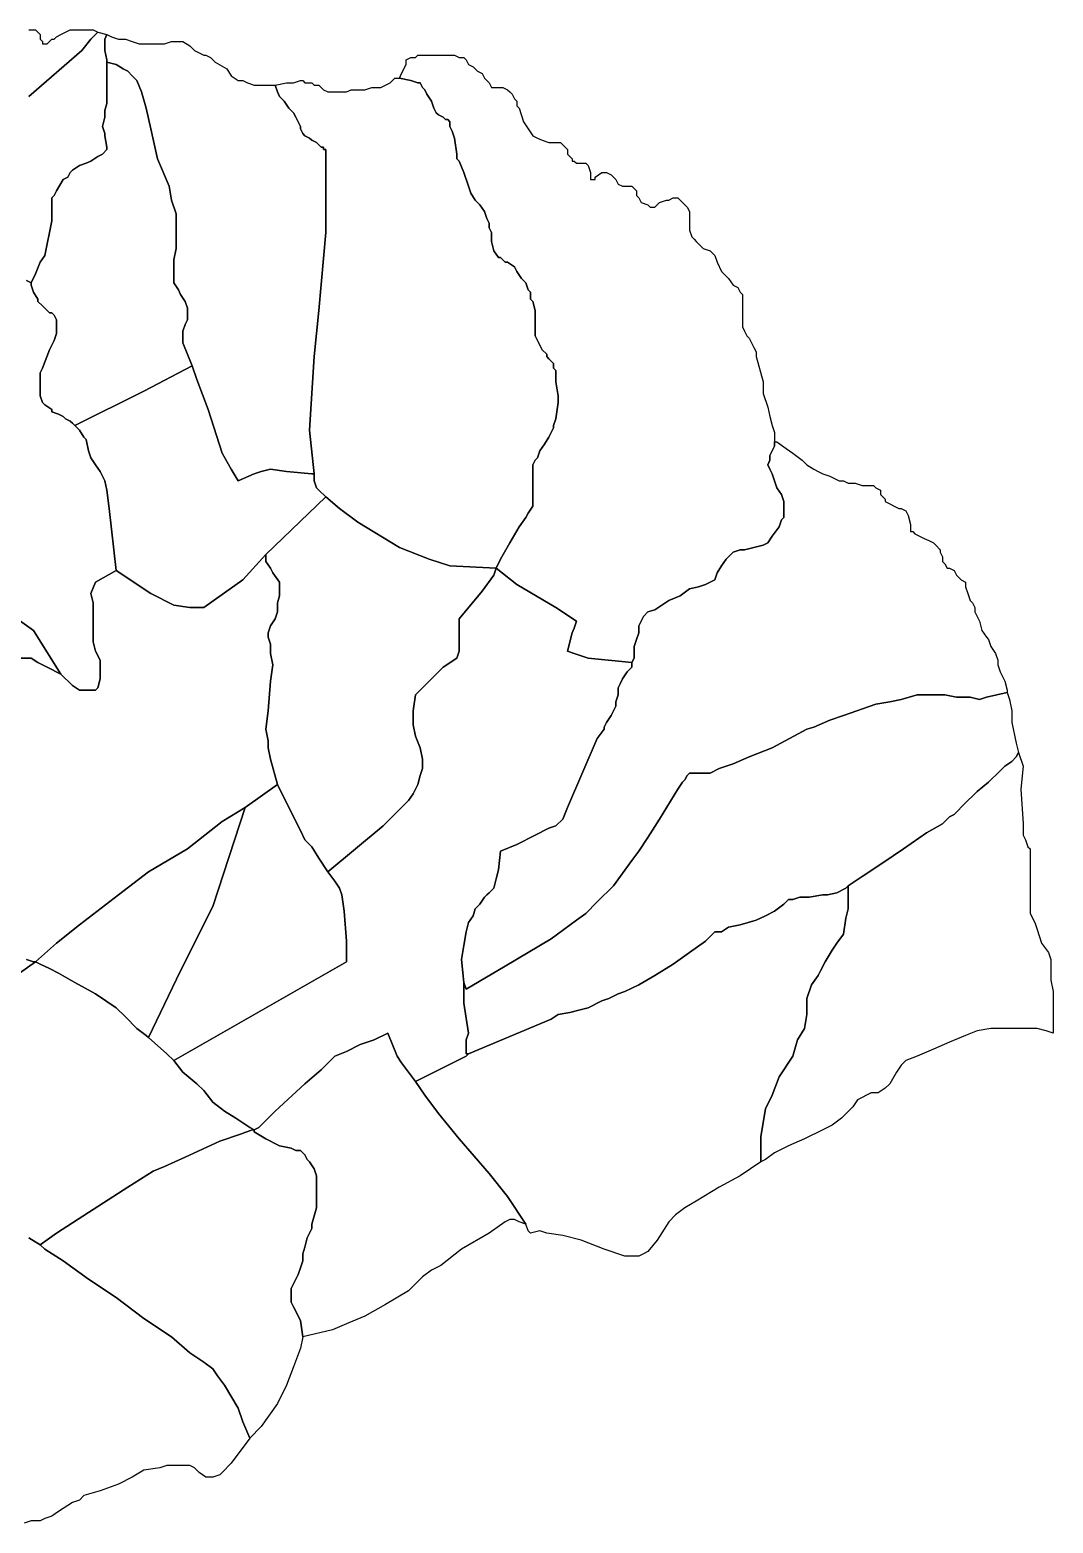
# Model space of a CAD drawing. Extents: x 44 to 244, y 26 to 170.
# Drawn here: x 206.2 to 243.8, y 103.2 to 158.2 of the extents above; entities that cross this region are included whole.
import ezdxf

# ---------------------------------------------------------------- set-up
doc = ezdxf.new("R2010")
doc.units = 0
doc.layers.add('BORO', color=7, linetype='CONTINUOUS')

msp = doc.modelspace()

# ---------------------------------------------------------------- linework, layer by layer
at = {"layer": 'BORO', "color": 2}
for points in [[(209.050276, 157.982423), (208.965606, 157.813072), (208.965606, 157.643721), (208.965606, 157.389696), (209.050276, 157.050998), (209.050276, 156.966324), (209.050276, 156.712299), (209.050276, 156.542948), (209.050276, 156.288923), (209.050276, 156.119576), (209.050276, 155.950225), (209.050276, 155.780874), (209.050276, 155.442176), (208.965606, 155.188151), (208.965606, 154.934126), (208.880936, 154.595428), (208.965606, 154.341403), (208.965606, 154.256729), (209.050276, 153.833354), (209.050276, 153.74868), (208.880936, 153.579329), (208.711599, 153.494655), (208.457588, 153.325304), (208.288248, 153.240631), (208.034237, 153.155957), (207.780227, 152.986606), (207.695557, 152.901932), (207.610886, 152.732581), (207.441546, 152.647908), (207.187535, 152.224532), (207.102865, 152.055184), (207.018195, 151.970507), (207.018195, 151.80116), (207.018195, 151.716482), (207.018195, 151.29311), (207.018195, 151.123759), (206.933528, 150.700387), (206.848858, 150.277012), (206.764188, 149.853639), (206.594848, 149.599615), (206.425507, 149.176239), (206.256167, 148.837541), (206.086826, 148.922214)], [(206.171497, 158.15177), (206.340837, 158.15177), (206.425507, 158.15177), (206.510177, 158.067096), (206.594848, 157.982423), (206.594848, 157.897745), (206.594848, 157.813072), (206.679518, 157.728398), (206.679518, 157.643721), (206.764188, 157.643721), (206.848858, 157.643721), (206.933528, 157.728398), (207.018195, 157.813072), (207.102865, 157.813072), (207.187535, 157.897745), (207.356876, 157.982423), (207.526216, 158.067096), (207.695557, 158.15177), (207.864897, 158.15177), (208.034237, 158.15177), (208.372918, 158.15177), (208.542259, 158.15177), (208.711599, 158.067096)], [(208.711599, 158.067096), (208.457588, 157.813072), (208.118908, 157.389696), (206.171497, 155.6962)], [(206.171497, 155.6962), (208.118908, 157.389696), (208.457588, 157.813072), (208.711599, 158.067096), (209.050276, 157.982423)], [(215.23119, 156.119576), (215.31586, 155.865551), (215.40053, 155.6962), (215.569867, 155.526853), (215.739207, 155.272828), (215.908548, 155.103477), (215.993218, 154.934126), (216.077888, 154.764779), (216.162558, 154.595428), (216.162558, 154.510754), (216.247229, 154.341403), (216.331899, 154.256729), (216.501239, 154.172056), (216.585909, 154.087378), (216.75525, 154.002705), (216.83992, 153.918031), (216.92459, 153.833354), (217.00926, 153.833354), (217.00926, 153.74868), (217.093931, 153.74868), (217.093931, 150.700387), (216.83992, 147.821442), (216.67058, 146.127946), (216.501239, 143.418352), (216.67058, 141.80953), (216.585909, 141.80953), (215.654537, 141.894204), (215.061849, 141.978881), (214.723169, 141.894204), (214.469158, 141.80953), (213.876467, 141.555505), (213.62246, 141.978881), (213.283779, 142.571604), (212.775758, 144.180426), (212.352407, 145.281198), (212.183066, 145.789248), (211.844389, 146.635996), (211.844389, 147.059368), (211.929059, 147.313392), (212.013729, 147.482743), (212.013729, 147.652094), (212.013729, 147.906116), (211.929059, 148.16014), (211.759719, 148.414165), (211.675049, 148.583516), (211.505708, 148.837541), (211.505708, 149.091565), (211.505708, 149.34559), (211.505708, 149.684288), (211.590378, 150.107664), (211.590378, 150.531036), (211.590378, 151.123759), (211.590378, 151.377784), (211.421038, 151.885833), (211.336368, 152.393883), (210.913017, 153.409982), (210.659006, 154.510754), (210.489666, 155.272828), (210.320329, 155.865551), (210.150989, 156.288923), (209.981648, 156.458274), (209.812308, 156.627625), (209.642968, 156.712299), (209.388957, 156.88165), (209.050276, 156.966324), (209.050276, 157.050998), (208.965606, 157.389696), (208.965606, 157.643721), (208.965606, 157.813072), (209.050276, 157.982423), (209.219617, 157.897745), (209.473627, 157.813072), (209.727638, 157.813072), (209.981648, 157.728398), (210.235659, 157.643721), (210.404999, 157.643721), (210.574336, 157.643721), (210.659006, 157.643721), (210.743677, 157.643721), (210.997687, 157.643721), (211.167027, 157.643721), (211.421038, 157.728398), (211.590378, 157.728398), (211.759719, 157.728398), (211.844389, 157.728398), (212.0984, 157.559047), (212.183066, 157.474373), (212.267736, 157.389696), (212.437077, 157.305022), (212.606417, 157.220349), (212.691087, 157.220349), (212.860428, 157.135671), (213.029768, 156.966324), (213.453119, 156.712299), (213.62246, 156.458274), (213.876467, 156.288923), (214.045807, 156.288923), (214.215147, 156.20425), (214.469158, 156.119576), (214.723169, 156.119576), (214.892509, 156.119576), (215.23119, 156.119576)], [(233.604583, 142.994976), (233.604583, 142.825629), (233.435243, 142.486927), (233.435243, 142.317579), (233.350573, 142.148228), (233.435243, 141.978881), (233.519913, 141.80953), (233.604583, 141.555505), (233.689253, 141.301481), (233.858594, 141.047456), (233.943264, 140.793431), (233.943264, 140.624084), (233.943264, 140.454733), (233.943264, 140.200708), (233.858594, 140.116034), (233.773924, 139.86201), (233.519913, 139.523311), (233.350573, 139.269287), (233.181232, 139.184609), (232.842551, 139.099936), (232.503874, 139.015262), (232.419204, 139.015262), (232.334534, 139.015262), (232.080523, 138.930585), (231.995853, 138.845911), (231.826513, 138.67656), (231.657172, 138.422539), (231.487832, 138.168514), (231.403162, 137.914489), (231.233821, 137.829812), (231.064481, 137.745138), (230.810474, 137.660465), (230.471793, 137.575787), (230.133112, 137.321763), (229.709761, 137.152415), (229.20174, 136.813717), (228.947733, 136.72904), (228.778393, 136.559692), (228.693722, 136.390341), (228.609052, 136.22099), (228.609052, 135.966966), (228.524382, 135.712944), (228.439712, 135.45892), (228.439712, 135.289569), (228.439712, 135.035544), (228.355042, 134.866193), (226.746312, 135.035544), (226.23829, 135.204895), (225.98428, 135.289569), (226.15362, 135.966966), (226.23829, 136.136316), (226.322961, 136.390341), (225.560932, 136.898391), (224.121539, 137.745138), (223.359511, 138.337861), (223.528851, 138.67656), (223.867532, 139.269287), (224.206209, 139.86201), (224.46022, 140.200708), (224.54489, 140.370059), (224.71423, 140.624084), (224.71423, 140.793431), (224.71423, 141.047456), (224.71423, 141.386154), (224.71423, 141.724856), (224.71423, 141.894204), (224.71423, 142.148228), (224.798901, 142.317579), (224.883571, 142.402253), (224.968241, 142.656278), (225.137581, 142.910302), (225.306922, 143.164327), (225.476262, 143.503026), (225.476262, 143.587703), (225.560932, 143.841724), (225.645603, 144.434451), (225.645603, 144.688475), (225.560932, 145.196521), (225.560932, 145.365872), (225.560932, 145.619897), (225.476262, 145.704571), (225.476262, 145.873922), (225.306922, 146.043273), (225.222252, 146.127946), (225.222252, 146.21262), (225.052911, 146.381971), (224.968241, 146.551318), (224.883571, 146.720669), (224.798901, 146.89002), (224.798901, 147.059368), (224.798901, 147.482743), (224.798901, 147.821442), (224.71423, 148.16014), (224.62956, 148.244818), (224.62956, 148.498842), (224.54489, 148.583516), (224.46022, 148.837541), (224.290879, 149.006892), (224.121539, 149.260913), (224.036872, 149.430264), (223.782862, 149.599615), (223.698192, 149.599615), (223.613521, 149.684288), (223.528851, 149.768962), (223.444181, 149.768962), (223.274841, 150.022987), (223.19017, 150.361689), (223.19017, 150.700387), (223.1055, 150.869735), (223.1055, 151.039086), (223.02083, 151.208437), (222.93616, 151.462461), (222.766819, 151.716482), (222.597479, 151.885833), (222.428139, 152.139858), (222.343468, 152.393883), (222.174132, 152.901932), (222.004791, 153.325304), (221.920121, 153.409982), (221.920121, 153.579329), (221.835451, 154.172056), (221.750781, 154.426077), (221.66611, 154.595428), (221.66611, 154.680102), (221.66611, 154.764779), (221.58144, 154.849453), (221.49677, 154.849453), (221.4121, 154.934126), (221.242759, 155.018803), (221.158089, 155.103477), (221.073419, 155.272828), (220.988749, 155.526853), (220.819409, 155.780874), (220.734738, 155.950225), (220.650068, 156.034899), (220.565401, 156.20425), (220.480731, 156.20425), (220.226721, 156.288923), (219.80337, 156.373601), (219.88804, 156.542948), (220.05738, 156.88165), (220.05738, 157.050998), (220.226721, 157.135671), (220.396061, 157.135671), (220.480731, 157.220349), (220.650068, 157.220349), (220.819409, 157.220349), (221.073419, 157.220349), (221.242759, 157.220349), (221.49677, 157.220349), (221.66611, 157.220349), (221.835451, 157.220349), (222.004791, 157.135671), (222.174132, 157.135671), (222.258802, 157.050998), (222.343468, 156.88165), (222.512809, 156.796973), (222.682149, 156.627625), (222.85149, 156.542948), (222.93616, 156.373601), (223.02083, 156.288923), (223.1055, 156.20425), (223.19017, 156.034899), (223.359511, 156.034899), (223.528851, 156.034899), (223.613521, 156.034899), (223.782862, 155.950225), (223.867532, 155.865551), (223.952202, 155.780874), (224.036872, 155.611527), (224.121539, 155.526853), (224.121539, 155.357502), (224.206209, 155.272828), (224.37555, 154.764779), (224.54489, 154.510754), (224.71423, 154.256729), (224.883571, 154.172056), (225.052911, 154.087378), (225.306922, 154.002705), (225.476262, 154.002705), (225.560932, 154.002705), (225.730273, 154.002705), (225.814939, 153.918031), (225.89961, 153.833354), (225.98428, 153.74868), (225.98428, 153.579329), (226.15362, 153.409982), (226.15362, 153.325304), (226.23829, 153.325304), (226.322961, 153.240631), (226.492301, 153.240631), (226.576971, 153.240631), (226.661641, 153.240631), (226.746312, 153.155957), (226.830982, 152.901932), (226.830982, 152.647908), (226.915652, 152.647908), (227.000322, 152.647908), (227.000322, 152.732581), (227.254333, 152.901932), (227.339003, 152.901932), (227.423673, 152.901932), (227.59301, 152.817258), (227.67768, 152.732581), (227.76235, 152.647908), (227.847021, 152.478557), (228.016361, 152.393883), (228.101031, 152.393883), (228.185701, 152.393883), (228.355042, 152.393883), (228.439712, 152.309209), (228.524382, 152.224532), (228.524382, 152.055184), (228.609052, 151.970507), (228.693722, 151.80116), (228.947733, 151.716482), (229.032403, 151.631809), (229.20174, 151.631809), (229.28641, 151.716482), (229.37108, 151.80116), (229.625091, 151.885833), (229.709761, 151.885833), (229.879102, 151.970507), (229.963772, 151.970507), (230.048442, 151.970507), (230.133112, 151.885833), (230.217782, 151.80116), (230.302453, 151.716482), (230.387123, 151.631809), (230.471793, 151.462461), (230.471793, 151.29311), (230.471793, 151.208437), (230.471793, 150.785061), (230.556463, 150.531036), (230.641133, 150.446363), (230.725804, 150.361689), (230.979811, 150.107664), (231.233821, 150.022987), (231.403162, 149.853639), (231.487832, 149.599615), (231.657172, 149.260913), (231.826513, 149.091565), (231.911183, 149.006892), (232.080523, 148.752867), (232.249864, 148.66819), (232.334534, 148.498842), (232.419204, 148.414165), (232.419204, 148.244818), (232.419204, 148.075467), (232.419204, 147.906116), (232.419204, 147.736768), (232.419204, 147.567417), (232.419204, 147.39807), (232.419204, 147.228719), (232.503874, 147.059368), (232.588541, 146.89002), (232.673211, 146.805343), (232.757881, 146.635996), (232.842551, 146.466645), (232.927222, 146.297297), (232.927222, 146.127946), (233.181232, 145.196521), (233.181232, 144.773149), (233.350573, 144.2651), (233.435243, 143.926401), (233.519913, 143.587703), (233.604583, 143.333678), (233.604583, 143.164327), (233.604583, 142.994976)], [(212.183066, 145.789248), (210.404999, 144.857823), (207.864897, 143.587703), (207.780227, 143.672377), (207.695557, 143.75705), (207.526216, 143.841724), (207.441546, 143.926401), (207.272206, 144.011075), (207.018195, 144.095749), (207.018195, 144.180426), (206.764188, 144.349773), (206.679518, 144.434451), (206.594848, 144.688475), (206.594848, 144.773149), (206.594848, 144.9425), (206.594848, 145.281198), (206.594848, 145.365872), (206.594848, 145.535223), (206.679518, 145.704571), (206.933528, 146.381971), (207.102865, 146.720669), (207.187535, 146.974694), (207.187535, 147.313392), (207.187535, 147.482743), (207.102865, 147.652094), (207.018195, 147.736768), (206.933528, 147.736768), (206.848858, 147.821442), (206.764188, 147.906116), (206.679518, 147.990793), (206.510177, 148.16014), (206.510177, 148.244818), (206.340837, 148.498842), (206.256167, 148.752867), (206.256167, 148.837541), (206.425507, 149.176239), (206.594848, 149.599615), (206.764188, 149.853639), (206.848858, 150.277012), (206.933528, 150.700387), (207.018195, 151.123759), (207.018195, 151.29311), (207.018195, 151.716482), (207.018195, 151.80116), (207.018195, 151.970507), (207.102865, 152.055184), (207.187535, 152.224532), (207.441546, 152.647908), (207.610886, 152.732581), (207.695557, 152.901932), (207.780227, 152.986606), (208.034237, 153.155957), (208.288248, 153.240631), (208.457588, 153.325304), (208.711599, 153.494655), (208.880936, 153.579329), (209.050276, 153.74868), (209.050276, 153.833354), (208.965606, 154.256729), (208.965606, 154.341403), (208.880936, 154.595428), (208.965606, 154.934126), (208.965606, 155.188151), (209.050276, 155.442176), (209.050276, 155.780874), (209.050276, 155.950225), (209.050276, 156.119576), (209.050276, 156.288923), (209.050276, 156.542948), (209.050276, 156.712299), (209.050276, 156.966324), (209.388957, 156.88165), (209.642968, 156.712299), (209.812308, 156.627625), (209.981648, 156.458274), (210.150989, 156.288923), (210.320329, 155.865551), (210.489666, 155.272828), (210.659006, 154.510754), (210.913017, 153.409982), (211.336368, 152.393883), (211.421038, 151.885833), (211.590378, 151.377784), (211.590378, 151.123759), (211.590378, 150.531036), (211.590378, 150.107664), (211.505708, 149.684288), (211.505708, 149.34559), (211.505708, 149.091565), (211.505708, 148.837541), (211.675049, 148.583516), (211.759719, 148.414165), (211.929059, 148.16014), (212.013729, 147.906116), (212.013729, 147.652094), (212.013729, 147.482743), (211.929059, 147.313392), (211.844389, 147.059368), (211.844389, 146.635996), (212.183066, 145.789248)], [(223.359511, 138.337862), (221.66611, 138.422539), (220.904079, 138.67656), (219.80337, 139.099936), (218.27931, 140.031357), (217.601948, 140.539406), (217.093931, 140.962782), (216.83992, 141.216807), (216.75525, 141.301481), (216.67058, 141.555505), (216.67058, 141.80953), (216.501239, 143.418352), (216.67058, 146.127946), (216.83992, 147.821442), (217.093931, 150.700387), (217.093931, 153.74868), (217.00926, 153.74868), (217.00926, 153.833354), (216.92459, 153.833354), (216.83992, 153.918031), (216.75525, 154.002705), (216.585909, 154.087378), (216.501239, 154.172056), (216.331899, 154.256729), (216.247229, 154.341403), (216.162558, 154.510754), (216.162558, 154.595428), (216.077888, 154.764779), (215.993218, 154.934126), (215.908548, 155.103477), (215.739207, 155.272828), (215.569867, 155.526853), (215.40053, 155.6962), (215.31586, 155.865551), (215.23119, 156.119576), (215.654537, 156.20425), (215.908548, 156.20425), (216.162558, 156.288923), (216.247229, 156.288923), (216.331899, 156.20425), (216.585909, 156.20425), (216.67058, 156.119576), (216.83992, 156.119576), (216.92459, 156.034899), (217.00926, 155.950225), (217.178601, 155.865551), (217.347938, 155.865551), (217.432608, 155.865551), (217.686618, 155.865551), (217.855959, 155.865551), (218.025299, 155.950225), (218.19464, 155.950225), (218.36398, 155.950225), (218.53332, 155.950225), (218.787331, 156.034899), (218.956668, 156.034899), (219.126008, 156.034899), (219.295349, 156.119576), (219.464689, 156.20425), (219.549359, 156.288923), (219.634029, 156.373601), (219.80337, 156.373601), (220.226721, 156.288923), (220.480731, 156.20425), (220.565401, 156.20425), (220.650068, 156.034899), (220.734738, 155.950225), (220.819408, 155.780874), (220.988749, 155.526853), (221.073419, 155.272828), (221.158089, 155.103477), (221.242759, 155.018804), (221.4121, 154.934126), (221.49677, 154.849453), (221.58144, 154.849453), (221.66611, 154.764779), (221.66611, 154.680102), (221.66611, 154.595428), (221.750781, 154.426077), (221.835451, 154.172056), (221.920121, 153.579329), (221.920121, 153.409982), (222.004791, 153.325304), (222.174132, 152.901932), (222.343468, 152.393883), (222.428139, 152.139858), (222.597479, 151.885833), (222.766819, 151.716482), (222.93616, 151.462461), (223.02083, 151.208437), (223.1055, 151.039086), (223.1055, 150.869735), (223.19017, 150.700387), (223.19017, 150.361689), (223.274841, 150.022987), (223.444181, 149.768962), (223.528851, 149.768962), (223.613521, 149.684288), (223.698192, 149.599615), (223.782862, 149.599615), (224.036872, 149.430264), (224.121539, 149.260913), (224.290879, 149.006892), (224.46022, 148.837541), (224.54489, 148.583516), (224.62956, 148.498842), (224.62956, 148.244818), (224.71423, 148.16014), (224.798901, 147.821442), (224.798901, 147.482743), (224.798901, 147.059368), (224.798901, 146.89002), (224.883571, 146.720669), (224.968241, 146.551318), (225.052911, 146.381971), (225.222252, 146.21262), (225.222252, 146.127946), (225.306922, 146.043273), (225.476262, 145.873922), (225.476262, 145.704571), (225.560932, 145.619897), (225.560932, 145.365872), (225.560932, 145.196521), (225.645603, 144.688475), (225.645603, 144.434451), (225.560932, 143.841724), (225.476262, 143.587703), (225.476262, 143.503026), (225.306922, 143.164327), (225.137581, 142.910302), (224.968241, 142.656278), (224.883571, 142.402253), (224.798901, 142.317579), (224.71423, 142.148228), (224.71423, 141.894204), (224.71423, 141.724856), (224.71423, 141.386154), (224.71423, 141.047456), (224.71423, 140.793431), (224.71423, 140.624084), (224.54489, 140.370059), (224.46022, 140.200708), (224.206209, 139.86201), (223.867532, 139.269287), (223.528851, 138.67656), (223.359511, 138.337862)], [(206.256167, 148.837541), (206.256167, 148.752867), (206.340837, 148.498842), (206.510177, 148.244818), (206.510177, 148.16014), (206.679518, 147.990793), (206.764188, 147.906116), (206.848858, 147.821442), (206.933528, 147.736768), (207.018195, 147.736768), (207.102865, 147.652094), (207.187535, 147.482743), (207.187535, 147.313392), (207.187535, 146.974694), (207.102865, 146.720669), (206.933528, 146.381971), (206.679518, 145.704571), (206.594848, 145.535223), (206.594848, 145.365872), (206.594848, 145.281198), (206.594848, 144.9425), (206.594848, 144.773149), (206.594848, 144.688475), (206.679518, 144.434451), (206.764188, 144.349773), (207.018195, 144.180426), (207.018195, 144.095749), (207.272206, 144.011075), (207.441546, 143.926401), (207.526216, 143.841724), (207.695557, 143.75705), (207.780227, 143.672377), (207.864897, 143.587703), (207.949567, 143.503026), (208.034237, 143.418352), (208.203578, 143.164327), (208.288248, 143.079653), (208.372918, 142.656278), (208.457588, 142.402253), (208.626929, 142.148228), (208.796266, 141.894204), (208.965606, 141.555505), (209.050276, 141.216807), (209.134946, 140.539406), (209.388957, 138.253188), (208.626929, 137.829812), (208.457588, 137.40644), (208.542259, 137.067742), (208.542259, 136.644366), (208.542259, 136.305667), (208.542259, 135.966966), (208.542259, 135.628267), (208.626929, 135.289569), (208.796266, 134.95087), (208.796266, 134.527495), (208.796266, 134.27347), (208.711599, 133.934771), (208.626929, 133.850098), (208.203578, 133.850098), (208.034237, 133.850098), (207.780227, 134.019445), (207.356876, 134.442821), (206.340837, 136.051643), (205.748146, 136.475015)], [(206.086826, 148.922214), (206.256167, 148.837541)], [(216.67058, 141.80953), (216.67058, 141.555505), (216.75525, 141.301481), (216.83992, 141.216807), (217.093931, 140.962782), (214.892509, 138.845911), (214.045807, 137.914489), (212.606417, 136.898391), (212.0984, 136.898391), (211.505708, 136.983064), (210.659006, 137.40644), (209.388957, 138.253188), (209.134946, 140.539406), (209.050276, 141.216807), (208.965606, 141.555505), (208.796266, 141.894204), (208.626929, 142.148228), (208.457588, 142.402253), (208.372918, 142.656278), (208.288248, 143.079653), (208.203578, 143.164327), (208.034237, 143.418352), (207.949567, 143.503026), (207.864897, 143.587703), (210.404999, 144.857823), (212.183066, 145.789248), (212.352407, 145.281198), (212.775758, 144.180426), (213.283779, 142.571604), (213.62246, 141.978881), (213.876467, 141.555505), (214.469158, 141.80953), (214.723169, 141.894204), (215.061849, 141.978881), (215.654537, 141.894204), (216.585909, 141.80953), (216.67058, 141.80953)], [(242.156255, 133.765421), (241.394223, 133.596073), (241.140213, 133.511396), (240.801536, 133.596073), (240.293514, 133.596073), (239.870163, 133.680747), (239.362146, 133.680747), (238.854125, 133.680747), (238.261433, 133.511396), (237.838082, 133.426722), (237.330065, 133.342048), (236.144682, 132.918673), (235.636664, 132.749325), (235.043973, 132.495301), (234.789962, 132.410623), (233.519913, 131.733226), (232.673211, 131.394528), (232.080523, 131.140503), (231.572502, 130.971152), (231.233821, 130.801801), (230.979811, 130.801801), (230.810474, 130.801801), (230.641133, 130.801801), (230.556463, 130.801801), (230.471793, 130.801801), (230.387123, 130.717128), (230.302453, 130.547777), (230.217782, 130.463103), (230.048442, 130.209078), (229.371081, 129.108306), (228.947733, 128.430909), (228.609052, 127.92286), (228.355042, 127.584161), (227.67768, 126.652736), (227.084992, 126.060013), (226.661641, 125.636637), (226.322961, 125.382613), (225.391592, 124.705216), (223.698192, 123.689117), (222.258802, 122.842369), (222.174132, 123.096394), (222.089461, 123.943142), (222.174132, 124.451191), (222.258802, 124.959241), (222.343468, 125.297939), (222.512809, 125.551964), (222.597479, 125.805988), (222.766819, 125.975339), (222.93616, 126.229364), (223.02083, 126.314038), (223.1055, 126.398711), (223.274841, 126.568062), (223.359511, 126.906761), (223.444181, 127.245459), (223.528851, 127.92286), (224.121539, 128.176884), (224.798901, 128.515583), (225.306922, 128.769607), (225.560932, 128.854281), (225.814939, 129.108306), (225.98428, 129.531681), (227.084992, 132.071925), (227.339003, 132.410623), (227.339003, 132.495301), (227.423673, 132.664648), (227.59301, 132.918673), (227.76235, 133.257371), (227.76235, 133.426722), (227.847021, 133.680747), (227.847021, 133.934771), (227.931691, 134.104122), (228.016361, 134.27347), (228.185701, 134.527495), (228.355042, 134.696846), (228.355042, 134.866193), (228.439712, 135.035544), (228.439712, 135.289569), (228.439712, 135.45892), (228.524382, 135.712944), (228.609052, 135.966966), (228.609052, 136.22099), (228.693722, 136.390341), (228.778393, 136.559692), (228.947733, 136.72904), (229.20174, 136.813717), (229.709761, 137.152415), (230.133112, 137.321763), (230.471793, 137.575787), (230.810474, 137.660465), (231.064481, 137.745138), (231.233821, 137.829812), (231.403162, 137.914489), (231.487832, 138.168514), (231.657172, 138.422539), (231.826513, 138.67656), (231.995853, 138.845911), (232.080523, 138.930585), (232.334534, 139.015262), (232.419204, 139.015262), (232.503874, 139.015262), (232.842551, 139.099936), (233.181232, 139.184609), (233.350573, 139.269287), (233.519913, 139.523311), (233.773924, 139.86201), (233.858594, 140.116034), (233.943264, 140.200708), (233.943264, 140.454733), (233.943264, 140.624084), (233.943264, 140.793431), (233.858594, 141.047456), (233.689253, 141.301481), (233.604583, 141.555505), (233.519913, 141.80953), (233.435243, 141.978881), (233.350573, 142.148228), (233.435243, 142.317579), (233.435243, 142.486927), (233.604583, 142.825629), (233.604583, 142.994976), (233.689253, 142.994976), (234.027934, 142.740952), (234.281941, 142.571604), (234.620622, 142.317579), (234.789962, 142.148228), (235.043973, 141.978881), (235.213313, 141.894204), (235.382654, 141.80953), (235.636664, 141.724856), (235.806005, 141.640179), (235.975342, 141.555505), (236.144682, 141.555505), (236.314022, 141.470832), (236.568033, 141.470832), (236.822043, 141.386154), (236.991384, 141.386154), (237.245394, 141.386154), (237.330065, 141.301481), (237.499405, 141.216807), (237.499405, 141.13213), (237.499405, 141.047456), (237.668745, 140.878108), (237.668745, 140.793431), (237.838082, 140.708757), (238.007423, 140.624084), (238.176763, 140.539407), (238.261433, 140.539407), (238.430774, 140.454733), (238.515444, 140.285382), (238.600114, 139.946683), (238.600114, 139.692659), (238.684784, 139.692659), (238.769454, 139.607985), (238.938795, 139.523311), (239.108135, 139.438634), (239.277476, 139.35396), (239.446812, 139.269287), (239.531483, 139.184609), (239.700823, 139.015262), (239.700823, 138.930585), (239.785493, 138.761237), (239.785493, 138.591886), (239.870163, 138.507212), (239.954834, 138.337862), (240.039504, 138.337862), (240.208844, 138.253188), (240.293514, 138.083837), (240.462855, 137.914489), (240.632195, 137.829812), (240.632195, 137.660465), (240.716865, 137.40644), (240.801536, 137.152415), (240.886206, 137.067742), (240.970876, 136.898391), (240.970876, 136.72904), (241.140213, 136.390341), (241.224883, 136.051643), (241.394223, 135.797618), (241.478894, 135.712944), (241.563564, 135.45892), (241.732904, 135.204895), (241.817574, 134.95087), (241.817574, 134.781519), (241.902245, 134.527495), (242.071585, 134.188796), (242.156255, 133.850098), (242.156255, 133.765421)], [(223.359511, 138.337862), (223.274841, 138.083837), (222.85149, 137.491114), (222.004791, 136.475015), (222.004791, 136.22099), (222.004791, 135.882292), (222.004791, 135.628267), (222.004791, 135.289569), (221.920121, 135.035544), (221.4121, 134.696846), (220.988749, 134.27347), (220.650068, 133.934771), (220.396061, 133.680747), (220.311391, 133.088024), (220.311391, 132.833999), (220.311391, 132.579974), (220.396061, 132.156599), (220.565401, 131.733226), (220.650068, 131.309851), (220.650068, 130.971152), (220.565401, 130.717128), (220.480731, 130.378429), (220.311391, 130.039731), (220.14205, 129.785706), (219.210678, 128.854281), (217.178601, 127.160786), (216.83992, 127.668835), (216.585909, 128.092207), (216.331899, 128.346232), (216.162558, 128.684934), (215.739207, 129.531681), (215.31586, 130.378429), (215.061849, 131.309851), (214.977179, 131.733226), (214.977179, 131.987251), (214.892509, 132.410623), (214.977179, 133.088024), (215.061849, 134.188796), (215.14652, 134.781519), (215.061849, 135.204895), (215.061849, 135.543593), (214.977179, 135.797618), (214.977179, 135.966966), (215.061849, 136.22099), (215.23119, 136.475015), (215.31586, 136.72904), (215.31586, 137.067742), (215.40053, 137.321763), (215.40053, 137.575787), (215.40053, 137.829812), (215.14652, 138.168514), (215.061849, 138.337862), (214.892509, 138.591886), (214.892509, 138.761237), (214.892509, 138.845911), (217.093931, 140.962782), (217.601948, 140.539407), (218.27931, 140.031357), (219.80337, 139.099936), (220.904079, 138.67656), (221.66611, 138.422539), (223.359511, 138.337862)], [(205.748146, 135.035544), (206.256167, 135.035544), (206.510177, 134.866193), (206.848858, 134.696846), (207.356876, 134.442821), (207.780227, 134.019445), (208.034237, 133.850098), (208.203578, 133.850098), (208.626929, 133.850098), (208.711599, 133.934771), (208.796266, 134.27347), (208.796266, 134.527495), (208.796266, 134.95087), (208.626929, 135.289569), (208.542259, 135.628267), (208.542259, 135.966966), (208.542259, 136.305667), (208.542259, 136.644366), (208.542259, 137.067742), (208.457588, 137.40644), (208.626929, 137.829812), (209.388957, 138.253188), (210.659006, 137.40644), (211.505708, 136.983064), (212.0984, 136.898391), (212.606417, 136.898391), (214.045807, 137.914489), (214.892509, 138.845911), (214.892509, 138.761237), (214.892509, 138.591886), (215.061849, 138.337861), (215.14652, 138.168514), (215.40053, 137.829812), (215.40053, 137.575787), (215.40053, 137.321763), (215.31586, 137.067742), (215.31586, 136.72904), (215.23119, 136.475015), (215.061849, 136.22099), (214.977179, 135.966966), (214.977179, 135.797618), (215.061849, 135.543593), (215.061849, 135.204895), (215.14652, 134.781519), (215.061849, 134.188796), (214.977179, 133.088024), (214.892509, 132.410623), (214.977179, 131.987251), (214.977179, 131.733226), (215.061849, 131.309851), (215.31586, 130.378429)], [(228.355042, 134.866193), (228.355042, 134.696846), (228.185701, 134.527495), (228.016361, 134.27347), (227.931691, 134.104122), (227.847021, 133.934771), (227.847021, 133.680747), (227.76235, 133.426722), (227.76235, 133.257371), (227.59301, 132.918673), (227.423673, 132.664648), (227.339003, 132.495301), (227.339003, 132.410623), (227.084992, 132.071925), (225.98428, 129.531681), (225.814939, 129.108306), (225.560932, 128.854281), (225.306922, 128.769607), (224.798901, 128.515583), (224.121539, 128.176884), (223.528851, 127.92286), (223.444181, 127.245459), (223.359511, 126.906761), (223.274841, 126.568062), (223.1055, 126.398711), (223.02083, 126.314038), (222.93616, 126.229364), (222.766819, 125.975339), (222.597479, 125.805988), (222.512809, 125.551964), (222.343468, 125.297939), (222.258802, 124.959241), (222.174132, 124.451191), (222.089461, 123.943142), (222.174132, 123.096394), (222.174132, 122.33432), (222.343468, 121.233547), (222.258802, 120.979523), (222.258802, 120.471473), (222.343468, 120.471473), (222.258802, 120.3868), (220.396061, 119.455378), (220.14205, 119.794076), (219.88804, 120.132775), (219.7187, 120.3868), (219.380019, 121.233547), (218.872001, 120.979523), (218.36398, 120.810175), (217.855959, 120.556151), (217.432608, 120.3868), (216.92459, 119.87875), (216.331899, 119.370701), (215.23119, 118.354606), (214.892509, 118.015904), (214.638498, 117.761879), (214.469158, 117.677205), (214.299818, 117.761879), (213.7918, 118.100581), (213.368449, 118.354606), (212.945098, 118.693304), (212.606417, 119.116676), (212.352407, 119.370701), (211.844389, 119.794076), (211.505708, 120.217449), (217.855959, 123.858468), (217.855959, 124.620542), (217.771289, 125.721315), (217.686618, 126.314038), (217.601948, 126.568062), (217.432608, 126.822087), (217.178601, 127.160786), (219.210678, 128.854281), (220.14205, 129.785706), (220.311391, 130.039731), (220.480731, 130.378429), (220.565401, 130.717128), (220.650068, 130.971152), (220.650068, 131.309851), (220.565401, 131.733226), (220.396061, 132.156599), (220.311391, 132.579974), (220.311391, 132.833999), (220.311391, 133.088024), (220.396061, 133.680747), (220.650068, 133.934772), (220.988749, 134.27347), (221.4121, 134.696846), (221.920121, 135.035544), (222.004791, 135.289569), (222.004791, 135.628267), (222.004791, 135.882292), (222.004791, 136.22099), (222.004791, 136.475015), (222.85149, 137.491114), (223.274841, 138.083837), (223.359511, 138.337862), (224.121539, 137.745138), (225.560932, 136.898391), (226.322961, 136.390341), (226.23829, 136.136317), (226.15362, 135.966966), (225.98428, 135.289569), (226.23829, 135.204895), (226.746312, 135.035544), (228.355042, 134.866193)], [(205.748146, 136.475015), (206.340837, 136.051643), (207.356876, 134.442821)], [(207.356876, 134.442821), (206.848858, 134.696846), (206.510177, 134.866193), (206.256167, 135.035544), (205.748146, 135.035544)], [(242.579606, 131.563876), (242.494936, 131.394528), (242.325596, 131.225177), (242.071585, 131.055826), (241.902245, 130.886479), (241.478894, 130.463103), (241.055546, 130.124405), (240.970876, 130.039731), (240.632195, 129.701029), (240.208844, 129.277657), (240.039504, 129.192983), (239.785493, 128.938958), (239.192805, 128.600256), (238.346103, 128.007533), (237.584075, 127.499484), (236.822044, 126.991435), (236.314022, 126.652736), (236.229352, 126.568062), (235.890675, 126.398711), (235.551994, 126.314038), (235.382654, 126.314038), (234.874633, 126.229364), (234.535952, 126.229364), (234.281941, 126.144687), (234.112604, 126.144687), (233.943264, 125.975339), (233.604583, 125.721315), (233.265902, 125.551964), (232.927222, 125.382613), (232.334534, 125.213265), (231.911183, 125.128591), (231.657172, 124.959241), (231.403162, 124.959241), (231.233821, 124.78989), (231.064481, 124.620542), (230.471793, 124.197166), (229.879102, 123.773794), (229.20174, 123.350419), (228.609052, 123.01172), (228.101031, 122.757696), (227.847021, 122.673018), (227.50834, 122.503671), (227.254333, 122.418997), (226.746312, 122.164972), (226.407631, 122.080295), (226.06895, 121.995621), (225.645603, 121.910948), (225.391592, 121.741597), (222.343468, 120.471473), (222.258802, 120.471473), (222.258802, 120.979523), (222.343468, 121.233547), (222.174132, 122.33432), (222.174132, 123.096394), (222.258802, 122.842369), (223.698192, 123.689117), (225.391592, 124.705216), (226.322961, 125.382613), (226.661641, 125.636637), (227.084992, 126.060013), (227.67768, 126.652736), (228.355042, 127.584161), (228.609052, 127.92286), (228.947733, 128.430909), (229.371081, 129.108306), (230.048442, 130.209078), (230.217782, 130.463103), (230.302453, 130.547777), (230.387123, 130.717128), (230.471793, 130.801801), (230.556463, 130.801801), (230.641133, 130.801801), (230.810474, 130.801801), (230.979811, 130.801801), (231.233821, 130.801801), (231.572502, 130.971152), (232.080523, 131.140503), (232.673211, 131.394528), (233.519913, 131.733227), (234.789962, 132.410623), (235.043973, 132.495301), (235.636664, 132.749325), (236.144682, 132.918673), (237.330065, 133.342048), (237.838082, 133.426722), (238.261433, 133.511396), (238.854125, 133.680747), (239.362146, 133.680747), (239.870163, 133.680747), (240.293514, 133.596073), (240.801536, 133.596073), (241.140213, 133.511396), (241.394223, 133.596073), (242.156255, 133.765421), (242.240925, 133.511396), (242.325596, 133.088024), (242.325596, 132.664648), (242.494936, 131.902574), (242.579606, 131.563876)], [(233.096562, 116.491759), (233.096562, 117.42318), (233.265902, 118.439279), (233.519913, 118.947329), (233.773924, 119.624725), (234.281941, 120.3868), (234.451282, 120.979523), (234.705292, 121.402898), (234.789962, 121.910948), (234.789962, 122.33432), (234.789962, 122.503671), (234.959303, 123.01172), (235.213313, 123.350419), (235.297984, 123.51977), (235.467324, 123.858468), (235.721334, 124.28184), (235.890675, 124.535865), (236.144682, 124.874567), (236.229352, 125.46729), (236.314022, 125.805988), (236.314022, 126.144687), (236.314022, 126.652736), (236.822043, 126.991435), (237.584075, 127.499484), (238.346103, 128.007533), (239.192805, 128.600256), (239.785493, 128.938958), (240.039504, 129.192983), (240.208844, 129.277657), (240.632195, 129.701029), (240.970876, 130.039731), (241.055546, 130.124405), (241.478894, 130.463103), (241.902245, 130.886479), (242.071585, 131.055826), (242.325596, 131.225177), (242.494936, 131.394528), (242.579606, 131.563876), (242.748947, 131.055826), (242.664276, 130.209078), (242.748947, 128.938958), (242.748947, 128.515583), (242.833613, 128.346232), (242.918283, 128.092207), (243.002954, 128.007533), (243.002954, 127.753509), (243.002954, 127.584161), (243.002954, 127.330136), (243.002954, 127.076112), (243.002954, 126.73741), (243.002954, 126.483389), (243.002954, 125.975339), (243.002954, 125.636637), (243.172294, 125.297939), (243.256964, 125.043914), (243.426305, 124.535865), (243.680315, 124.197166), (243.764985, 123.943142), (243.764985, 123.773794), (243.764985, 123.51977), (243.764985, 123.181068), (243.849656, 122.757696), (243.849656, 121.318221), (243.849656, 121.233547), (243.595645, 121.318221), (243.256964, 121.402898), (242.918283, 121.402898), (242.579606, 121.402898), (242.240925, 121.402898), (241.817574, 121.402898), (241.563564, 121.402898), (241.055546, 121.318221), (240.632195, 121.148874), (240.039504, 120.894849), (239.446812, 120.640824), (238.854125, 120.3868), (238.430774, 120.217449), (238.261433, 120.048101), (238.092093, 119.794076), (237.838082, 119.370701), (237.668745, 119.201353), (237.414735, 119.032002), (237.160724, 119.032002), (236.991384, 118.947329), (236.822043, 118.862651), (236.652703, 118.777978), (236.483363, 118.523953), (236.060012, 118.100581), (235.721334, 117.846556), (235.382654, 117.677205), (234.705292, 117.338507), (234.112604, 117.084482), (233.604583, 116.830457), (233.265902, 116.576433), (233.096562, 116.491759)], [(215.31586, 130.378429), (214.130477, 129.531681), (213.283779, 129.023632), (212.013729, 128.007533), (210.574336, 127.160786), (209.473627, 126.314038), (208.034237, 125.213265), (207.187535, 124.535865), (206.425507, 123.858468), (206.340837, 123.858468), (206.086826, 123.943142)], [(217.178601, 127.160786), (217.432608, 126.822087), (217.601948, 126.568062), (217.686618, 126.314038), (217.771289, 125.721315), (217.855959, 124.620542), (217.855959, 123.858468), (211.505708, 120.217449), (211.251698, 120.471473), (210.574336, 121.0642), (211.759719, 123.51977), (212.945098, 125.890662), (214.130477, 129.531681), (215.31586, 130.378429), (215.739207, 129.531681), (216.162558, 128.684934), (216.331899, 128.346232), (216.585909, 128.092207), (216.83992, 127.668835), (217.178601, 127.160786)], [(210.574336, 121.0642), (210.489666, 121.148874), (210.150989, 121.402898), (209.727638, 121.82627), (209.388957, 122.164972), (208.626929, 122.673018), (207.864897, 123.096394), (207.272206, 123.435092), (206.933528, 123.604443), (206.594848, 123.773794), (206.425507, 123.858468), (207.187535, 124.535865), (208.034237, 125.213265), (209.473627, 126.314038), (210.574336, 127.160786), (212.013729, 128.007533), (213.283779, 129.023632), (214.130477, 129.531682), (212.945098, 125.890662), (211.759719, 123.51977), (210.574336, 121.0642)], [(233.096562, 116.491759), (232.334534, 115.98371), (231.572502, 115.560334), (230.725804, 115.052284), (230.302453, 114.79826), (229.963772, 114.544239), (229.709761, 114.290214), (229.28641, 113.612814), (228.947733, 113.189441), (228.778393, 113.104764), (228.609052, 113.02009), (228.439712, 113.02009), (228.101031, 113.02009), (227.339003, 113.274115), (226.492301, 113.612814), (225.814939, 113.782165), (225.222252, 113.866838), (224.968241, 113.951512), (224.62956, 113.866838), (224.54489, 113.951512), (224.46022, 114.205537), (223.782862, 115.221635), (223.1055, 116.068383), (222.004791, 117.338507), (221.242759, 118.269928), (220.734738, 118.947329), (220.396061, 119.455378), (222.258802, 120.3868), (222.343468, 120.471473), (225.391592, 121.741597), (225.645603, 121.910948), (226.06895, 121.995621), (226.407631, 122.080295), (226.746312, 122.164972), (227.254333, 122.418997), (227.50834, 122.503671), (227.847021, 122.673018), (228.101031, 122.757696), (228.609052, 123.01172), (229.20174, 123.350419), (229.879102, 123.773794), (230.471793, 124.197166), (231.064481, 124.620542), (231.233821, 124.78989), (231.403162, 124.959241), (231.657172, 124.959241), (231.911183, 125.128592), (232.334534, 125.213265), (232.927222, 125.382613), (233.265902, 125.551964), (233.604583, 125.721315), (233.943264, 125.975339), (234.112604, 126.144687), (234.281941, 126.144687), (234.535952, 126.229364), (234.874633, 126.229364), (235.382654, 126.314038), (235.551994, 126.314038), (235.890675, 126.398711), (236.229352, 126.568062), (236.314022, 126.652736), (236.314022, 126.144687), (236.314022, 125.805988), (236.229352, 125.46729), (236.144682, 124.874567), (235.890675, 124.535865), (235.721335, 124.28184), (235.467324, 123.858468), (235.297984, 123.51977), (235.213313, 123.350419), (234.959303, 123.01172), (234.789962, 122.503671), (234.789962, 122.33432), (234.789962, 121.910948), (234.705292, 121.402898), (234.451282, 120.979523), (234.281941, 120.3868), (233.773924, 119.624725), (233.519913, 118.947329), (233.265902, 118.439279), (233.096562, 117.42318), (233.096562, 116.491759)], [(206.425507, 123.858468), (205.832816, 123.435092)], [(205.832816, 123.435092), (206.425507, 123.858468), (206.594848, 123.773794), (206.933528, 123.604443), (207.272206, 123.435092), (207.864897, 123.096394), (208.626929, 122.673018), (209.388957, 122.164972), (209.727638, 121.82627), (210.150989, 121.402898), (210.489666, 121.148874), (210.574336, 121.0642)], [(206.086826, 123.943142), (206.340837, 123.858468), (206.425507, 123.858468)], [(210.574336, 121.0642), (211.251698, 120.471473), (211.505708, 120.217449), (211.844389, 119.794076), (212.352407, 119.370701), (212.606417, 119.116676), (212.945098, 118.693304), (213.368449, 118.354606), (213.7918, 118.100581), (214.299818, 117.761879), (214.469158, 117.677205), (214.384488, 117.677205), (213.961137, 117.507854), (213.199109, 117.253833), (211.929059, 116.661106), (211.167028, 116.322408), (210.743677, 116.153057), (209.812308, 115.560334), (208.372918, 114.628912), (207.187535, 113.866838), (206.594848, 113.443463), (206.171497, 113.697487)], [(220.396061, 119.455378), (220.734738, 118.947329), (221.242759, 118.269928), (222.004791, 117.338507), (223.1055, 116.068383), (223.782862, 115.221635), (224.46022, 114.205537), (224.206209, 114.290214), (224.036872, 114.374888), (223.867532, 114.374888), (223.698192, 114.290214), (223.1055, 113.866838), (222.089461, 113.274115), (221.32743, 112.681392), (220.988749, 112.512041), (220.650068, 112.258016), (220.14205, 111.749967), (219.295349, 111.241918), (218.53332, 110.818545), (217.940629, 110.564521), (217.347938, 110.310496), (216.247229, 110.056471), (216.162558, 110.649194), (215.908548, 111.157244), (215.823878, 111.326595), (215.823878, 111.665293), (215.823878, 111.834644), (216.077888, 112.34269), (216.162558, 112.596715), (216.247229, 112.850739), (216.247229, 113.104764), (216.331899, 113.358789), (216.416569, 113.697487), (216.585909, 114.036189), (216.585909, 114.205537), (216.75525, 114.79826), (216.75525, 115.052284), (216.75525, 115.221635), (216.75525, 115.47566), (216.75525, 115.729685), (216.75525, 115.98371), (216.67058, 116.237734), (216.501239, 116.491759), (216.416569, 116.576433), (216.331899, 116.745784), (216.247229, 116.830457), (216.162558, 116.915131), (215.993218, 116.915131), (215.823878, 116.999808), (215.40053, 117.084482), (214.892509, 117.338507), (214.469158, 117.592531), (214.469158, 117.677205), (214.638498, 117.761879), (214.892509, 118.015904), (215.23119, 118.354606), (216.331899, 119.370701), (216.92459, 119.87875), (217.432608, 120.3868), (217.855959, 120.556151), (218.36398, 120.810175), (218.872001, 120.979523), (219.380019, 121.233547), (219.7187, 120.3868), (219.88804, 120.132775), (220.14205, 119.794076), (220.396061, 119.455378)], [(216.247229, 110.056471), (216.162558, 109.633096), (215.908548, 108.955699), (215.654537, 108.278299), (215.31586, 107.600902), (214.723169, 106.754154), (214.299818, 106.330778), (214.045807, 106.923501), (213.876467, 107.431551), (213.368449, 108.278299), (213.114438, 108.617), (212.945098, 108.871025), (212.606417, 109.12505), (212.0984, 109.463748), (211.421038, 110.056471), (210.404999, 110.733868), (209.388957, 111.495942), (208.372918, 112.173343), (207.441546, 112.850739), (206.764188, 113.274115), (206.594848, 113.443463), (207.187535, 113.866838), (208.372918, 114.628912), (209.812308, 115.560334), (210.743677, 116.153057), (211.167028, 116.322408), (211.929059, 116.661106), (213.199109, 117.253833), (213.961137, 117.507854), (214.384488, 117.677205), (214.469158, 117.677205), (214.469158, 117.592531), (214.892509, 117.338507), (215.40053, 117.084482), (215.823878, 116.999808), (215.993218, 116.915131), (216.162558, 116.915131), (216.247229, 116.830457), (216.331899, 116.745784), (216.416569, 116.576433), (216.501239, 116.491759), (216.67058, 116.237734), (216.75525, 115.98371), (216.75525, 115.729685), (216.75525, 115.47566), (216.75525, 115.221635), (216.75525, 115.052284), (216.75525, 114.79826), (216.585909, 114.205537), (216.585909, 114.036189), (216.416569, 113.697487), (216.331899, 113.358789), (216.247229, 113.104764), (216.247229, 112.850739), (216.162558, 112.596715), (216.077888, 112.34269), (215.823878, 111.834644), (215.823878, 111.665293), (215.823878, 111.326595), (215.908548, 111.157244), (216.162558, 110.649194), (216.247229, 110.056471)], [(206.594848, 113.443463), (206.764188, 113.274115), (207.441546, 112.850739), (208.372918, 112.173343), (209.388957, 111.495942), (210.404999, 110.733868), (211.421038, 110.056471), (212.0984, 109.463748), (212.606417, 109.12505), (212.945098, 108.871025), (213.114438, 108.617), (213.368449, 108.278299), (213.876467, 107.431551), (214.045807, 106.923501), (214.299818, 106.330778), (213.62246, 105.399357), (213.283779, 105.060658), (213.199109, 104.975981), (212.945098, 104.891307), (212.860428, 104.891307), (212.691087, 104.891307), (212.437077, 105.060658), (212.267737, 105.230006), (212.0984, 105.314683), (211.929059, 105.314683), (211.675049, 105.314683), (211.421038, 105.314683), (211.251698, 105.314683), (210.997687, 105.230006), (210.404999, 105.145332), (209.981648, 104.891307), (209.473627, 104.637283), (208.796266, 104.383258), (208.203578, 104.213907), (208.034237, 104.044559), (207.780227, 103.959886), (207.272206, 103.621184), (207.018195, 103.451836), (206.764188, 103.367159), (206.594848, 103.282485), (206.256167, 103.282485), (206.002156, 103.197812)], [(206.171497, 113.697487), (206.594848, 113.443463)]]:
    msp.add_lwpolyline(points, dxfattribs=at)

doc.saveas('drawing.dxf')
